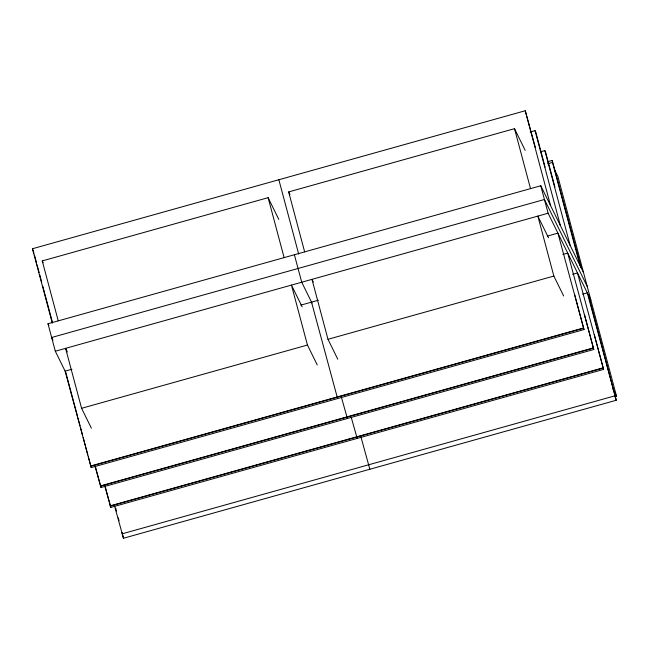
<?xml version="1.0" encoding="UTF-8"?>
<svg xmlns="http://www.w3.org/2000/svg" width="649" height="649" viewBox="0 0 649 649"><rect width="100%" height="100%" fill="white"/><g stroke="black" fill="none" stroke-linecap="round" stroke-linejoin="round"><path stroke-width="0.97" d="M52.301 323.113L32.45 248.745L525.244 110.744L535.32 147.226M58.256 320.874L42.25 260.922L268.118 197.669L278.81 219.403M304.649 251.869L288.651 191.926L514.511 128.672L525.203 150.398M530.176 132.023L535.044 130.66L535.79 132.169L545.119 167.142M540.95 151.663L544.844 150.576L545.59 152.085L554.919 187.058M547.367 161.82L552.234 160.457L581.171 267.826M547.626 163.808L552.494 162.445L552.234 160.457M66.011 372.948L55.319 351.223L47.985 323.746L540.779 185.752L583.548 272.653M55.319 351.223L548.113 213.229L590.882 300.13M71.942 369.232L65.119 371.139L91.201 467.572L583.995 329.57L574.657 294.597M300.803 305.144L318.334 300.236M547.204 236.139L557.913 233.145L583.995 329.57M562.845 254.424L567.713 253.061L593.794 349.487L101.001 487.488L95.038 466.404M67.366 351.969L65.59 348.351L81.587 408.302L307.456 345.049L317.256 364.965M313.321 282.064L311.982 279.346L327.988 339.297L553.848 276.052L563.648 295.968M572.645 274.34L577.513 272.978L603.594 369.403L110.801 507.404L104.57 485.347M582.648 294.2L587.313 292.894L616.25 400.255L123.456 538.256L114.484 505.685M90.462 466.063L583.256 328.061M90.682 466.266L583.475 328.264M100.262 485.979L593.056 347.978M100.481 486.182L593.275 348.18M110.062 505.896L602.856 367.894M110.281 506.098L603.075 368.097M122.004 533.859L614.798 395.858M614.603 396.847L616.55 396.304L557.872 176.487L554.311 169.243M587.215 286.396L544.446 199.486L51.652 337.488L52.991 340.198M548.543 237.826L537.851 216.101L553.848 276.052M612.989 389.059L616.55 396.304M288.651 191.926L289.981 194.635M311.966 303.042L301.72 282.226L294.386 254.749M327.988 339.297L337.788 359.213M302.142 306.823L291.45 285.098L307.456 345.049M42.25 260.922L43.142 262.731M47.985 323.746L48.878 325.555M81.587 408.302L91.387 428.218M357.201 438.399L351.231 417.323M347.402 418.483L341.171 396.425M337.602 398.567L311.52 302.142M32.45 248.745L33.967 253.167M369.849 469.259L360.885 436.688M588.505 295.303L616.25 400.255M552.494 162.445L579.979 265.417M594.257 334.43L603.594 369.403M544.844 150.576L570.179 245.5M584.457 314.514L593.794 349.487M535.044 130.66L560.379 225.584M525.244 110.744L550.579 205.668M540.779 185.752L548.113 213.229M514.511 128.672L530.517 188.624M278.851 179.741L298.702 254.116M268.118 197.669L284.116 257.621M115.676 508.102L116.455 511.014M118.264 517.813L119.043 520.725M105.097 486.028L110.801 507.404M95.298 466.112L101.001 487.488M34.486 255.106L36.563 262.877M37.082 264.824L39.159 272.596M39.678 274.535L41.747 282.307M42.785 286.185L44.335 291.993M44.854 293.924L52.334 321.969M66.125 373.613L77.482 416.163M77.994 418.094L80.062 425.833M80.573 427.764L82.642 435.511M83.161 437.458L85.238 445.23M85.757 447.169L87.834 454.941M88.345 456.88L91.201 467.572M122.069 532.399L123.456 538.256"/></g></svg>
